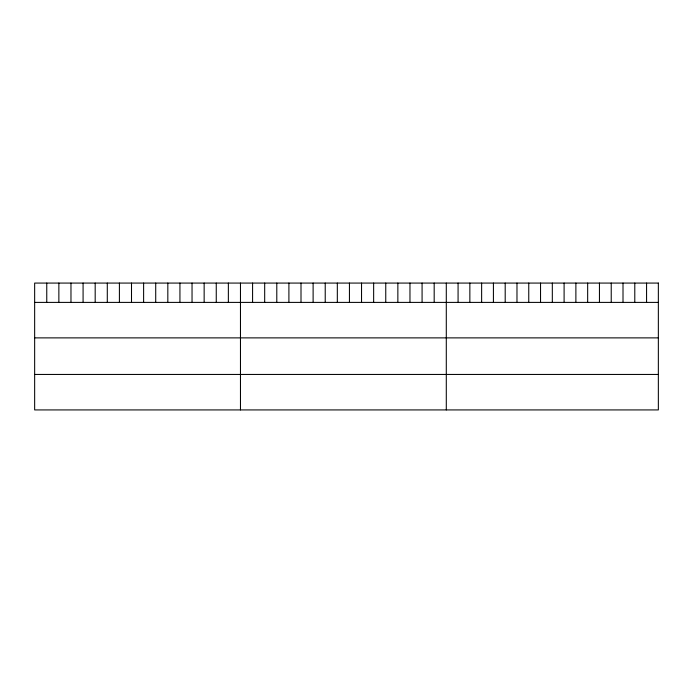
<?xml version="1.0" encoding="UTF-8"?>
<svg xmlns="http://www.w3.org/2000/svg" width="693" height="693" viewBox="0 0 693 693"><rect width="100%" height="100%" fill="white"/><g stroke="black" fill="none" stroke-linecap="round" stroke-linejoin="round"><path stroke-width="1.04" d="M34.65 302.399L658.35 302.399M34.65 337.881L658.35 337.881M34.65 374.445L658.35 374.445M646.569 283.073L646.569 302.399M634.788 283.073L634.788 302.399M623.007 283.073L623.007 302.399M611.226 283.073L611.226 302.399M599.445 283.073L599.445 302.399M587.664 283.073L587.664 302.399M575.883 283.073L575.883 302.399M564.102 283.073L564.102 302.399M552.321 283.073L552.321 302.399M540.54 283.073L540.54 302.399M528.759 283.073L528.759 302.399M516.978 283.073L516.978 302.399M505.197 283.073L505.197 302.399M493.416 283.073L493.416 302.399M481.635 283.073L481.635 302.399M469.854 283.073L469.854 302.399M458.073 283.073L458.073 302.399M446.292 283.073L446.292 409.927M434.182 283.073L434.182 302.399M422.08 283.073L422.08 302.399M409.97 283.073L409.97 302.399M397.86 283.073L397.86 302.399M385.758 283.073L385.758 302.399M373.648 283.073L373.648 302.399M361.538 283.073L361.538 302.399M349.437 283.073L349.437 302.399M337.326 283.073L337.326 302.399M325.225 283.073L325.225 302.399M313.115 283.073L313.115 302.399M301.005 283.073L301.005 302.399M288.903 283.073L288.903 302.399M276.793 283.073L276.793 302.399M264.683 283.073L264.683 302.399M252.581 283.073L252.581 302.399M240.471 283.073L240.471 409.927M228.361 283.073L228.361 302.399M216.259 283.073L216.259 302.399M204.149 283.073L204.149 302.399M192.039 283.073L192.039 302.399M179.937 283.073L179.937 302.399M167.827 283.073L167.827 302.399M155.717 283.073L155.717 302.399M143.616 283.073L143.616 302.399M131.505 283.073L131.505 302.399M119.404 283.073L119.404 302.399M107.294 283.073L107.294 302.399M95.184 283.073L95.184 302.399M83.082 283.073L83.082 302.399M70.972 283.073L70.972 302.399M58.862 283.073L58.862 302.399M46.76 283.073L46.76 302.399M658.35 283.073L34.65 283.073L34.65 409.927L658.35 409.927L658.35 283.073"/></g></svg>
